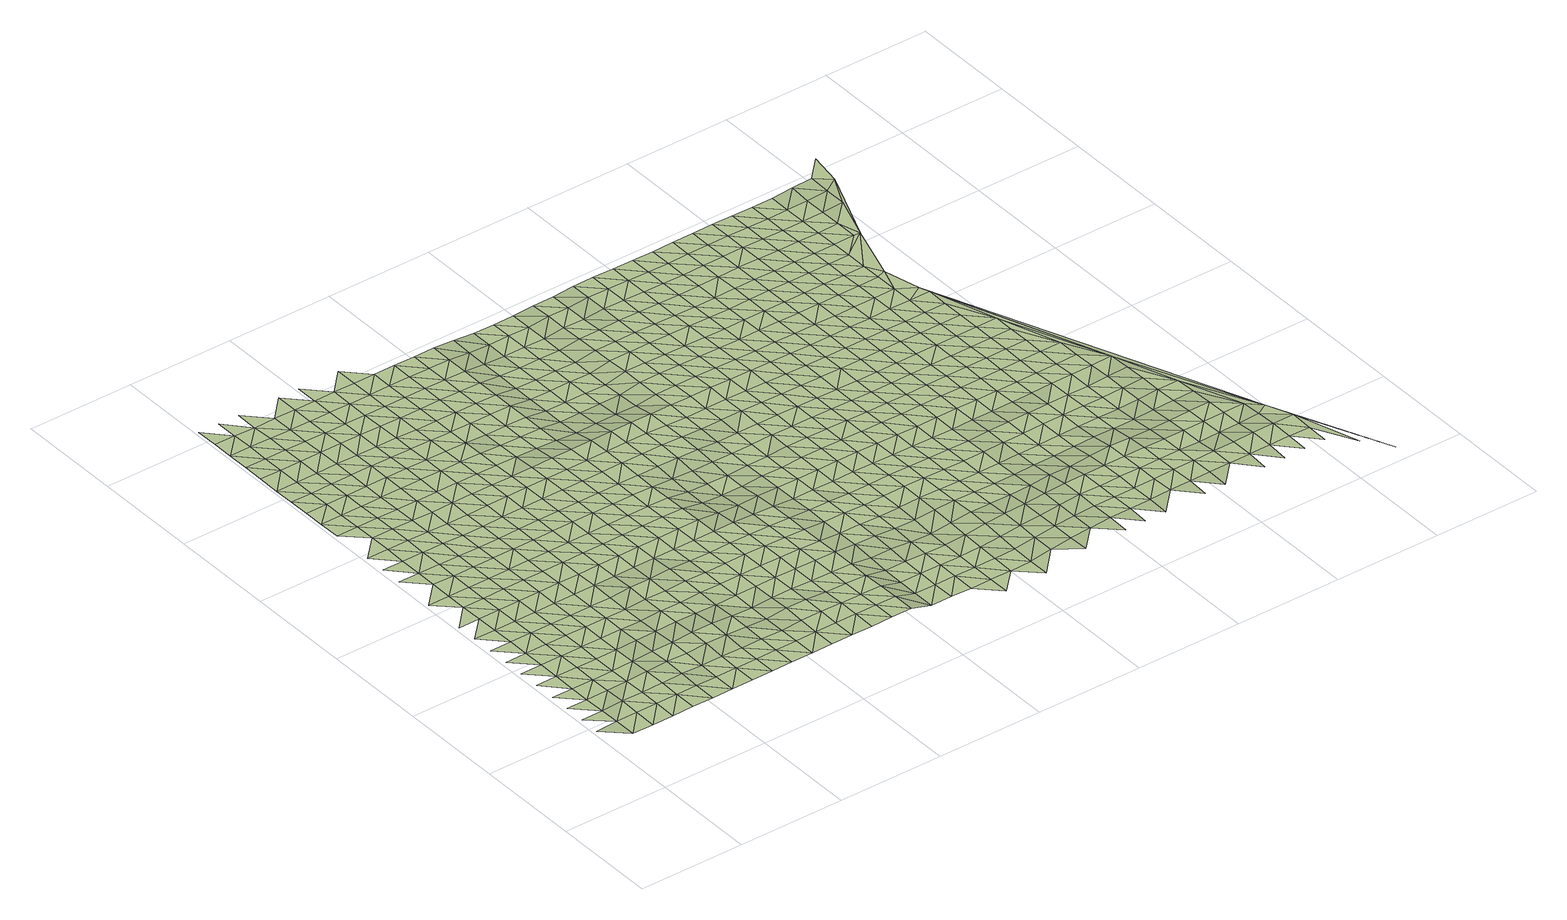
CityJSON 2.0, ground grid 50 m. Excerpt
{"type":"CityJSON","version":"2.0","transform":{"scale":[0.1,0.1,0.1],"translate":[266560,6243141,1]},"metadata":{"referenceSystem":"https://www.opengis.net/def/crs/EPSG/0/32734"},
"CityObjects":{
"terrain1":{"type":"TINRelief","geometry":[{"type":"CompositeSurface","lod":"1","boundaries":[[[0,1,2]],[[1,3,4]],[[3,5,6]],[[1,0,7]],[[5,8,9]],[[0,10,7]],[[1,11,3]],[[8,12,13]],[[1,7,11]],[[5,3,14]],[[12,15,16]],[[3,11,14]],[[17,8,5]],[[10,18,7]],[[8,17,12]],[[5,14,17]],[[15,19,20]],[[11,7,18]],[[10,21,18]],[[19,22,23]],[[12,24,15]],[[12,17,25]],[[26,14,11]],[[11,18,27]],[[24,19,15]],[[12,25,24]],[[22,28,29]],[[14,26,17]],[[11,27,26]],[[29,28,30]],[[18,21,31]],[[25,17,32]],[[19,33,22]],[[19,24,34]],[[31,27,18]],[[32,17,26]],[[21,35,31]],[[36,30,37]],[[33,28,22]],[[19,34,33]],[[24,25,38]],[[38,25,32]],[[27,39,26]],[[31,40,27]],[[41,37,42]],[[43,34,24]],[[28,44,30]],[[28,33,45]],[[27,40,39]],[[24,38,43]],[[41,42,46]],[[47,32,26]],[[31,35,48]],[[30,44,37]],[[28,45,44]],[[33,34,49]],[[26,39,47]],[[34,43,49]],[[38,32,50]],[[40,31,51]],[[52,42,37]],[[53,54,46]],[[55,45,33]],[[31,48,51]],[[52,37,44]],[[50,43,38]],[[47,50,32]],[[33,49,55]],[[39,40,56]],[[53,57,58]],[[46,42,59]],[[40,51,56]],[[52,60,42]],[[44,45,61]],[[55,62,45]],[[47,39,63]],[[49,43,64]],[[59,53,46]],[[65,43,50]],[[57,66,67]],[[42,60,59]],[[48,68,51]],[[44,61,52]],[[39,56,63]],[[45,62,61]],[[64,55,49]],[[64,43,65]],[[67,66,69]],[[70,50,47]],[[71,57,53]],[[51,72,56]],[[60,52,73]],[[63,74,47]],[[53,59,75]],[[76,62,55]],[[77,78,79]],[[72,51,68]],[[52,61,73]],[[57,71,66]],[[70,47,74]],[[76,55,64]],[[53,75,71]],[[79,69,77]],[[80,65,50]],[[81,63,56]],[[59,60,82]],[[81,56,72]],[[60,73,82]],[[83,69,66]],[[62,84,61]],[[85,78,86]],[[50,70,80]],[[62,76,87]],[[77,88,78]],[[89,64,65]],[[90,75,59]],[[66,71,83]],[[63,91,74]],[[85,86,92]],[[61,84,73]],[[63,81,93]],[[62,87,84]],[[82,90,59]],[[86,78,88]],[[76,64,89]],[[69,94,77]],[[95,72,68]],[[89,65,80]],[[71,75,96]],[[63,93,91]],[[94,69,83]],[[70,74,97]],[[98,92,99]],[[72,95,81]],[[100,82,73]],[[90,96,75]],[[68,101,95]],[[102,87,76]],[[103,88,77]],[[86,99,92]],[[100,73,84]],[[70,97,80]],[[71,104,83]],[[97,74,91]],[[76,89,102]],[[77,94,103]],[[82,105,90]],[[96,104,71]],[[81,106,93]],[[98,107,108]],[[99,109,98]],[[81,95,110]],[[105,82,100]],[[80,111,89]],[[112,94,83]],[[87,113,84]],[[114,86,88]],[[102,115,87]],[[88,103,116]],[[91,93,106]],[[117,96,90]],[[118,108,107]],[[98,109,107]],[[111,80,97]],[[81,110,106]],[[104,112,83]],[[101,119,95]],[[86,114,99]],[[100,84,113]],[[117,90,105]],[[87,115,113]],[[114,88,116]],[[120,102,89]],[[103,94,121]],[[122,104,96]],[[118,123,124]],[[120,89,111]],[[112,121,94]],[[125,97,91]],[[126,109,99]],[[127,110,95]],[[100,128,105]],[[91,106,129]],[[96,117,122]],[[107,123,118]],[[130,116,103]],[[99,114,126]],[[127,95,119]],[[113,128,100]],[[102,131,115]],[[112,104,132]],[[125,91,129]],[[102,120,133]],[[121,130,103]],[[134,111,97]],[[135,124,136]],[[132,104,122]],[[123,137,124]],[[106,110,138]],[[107,109,139]],[[117,105,140]],[[114,116,141]],[[109,126,142]],[[102,133,131]],[[127,143,110]],[[128,144,105]],[[111,134,120]],[[135,136,145]],[[113,115,146]],[[97,125,134]],[[136,124,137]],[[130,141,116]],[[138,129,106]],[[117,140,122]],[[107,139,123]],[[121,112,147]],[[109,142,139]],[[110,143,138]],[[132,148,112]],[[140,105,144]],[[119,149,127]],[[126,114,150]],[[115,131,146]],[[151,128,113]],[[112,148,147]],[[141,150,114]],[[120,152,133]],[[122,153,132]],[[154,137,123]],[[155,130,121]],[[120,134,156]],[[125,129,157]],[[158,142,126]],[[143,127,159]],[[128,151,144]],[[160,129,138]],[[153,122,140]],[[123,139,154]],[[113,146,151]],[[131,133,152]],[[130,155,141]],[[120,156,152]],[[121,147,155]],[[150,158,126]],[[127,149,159]],[[125,157,134]],[[161,148,132]],[[157,129,160]],[[138,143,162]],[[163,136,137]],[[140,144,164]],[[132,153,161]],[[137,154,165]],[[139,142,166]],[[158,167,142]],[[143,159,162]],[[144,151,164]],[[168,156,134]],[[136,163,169]],[[131,170,146]],[[150,141,171]],[[163,137,165]],[[131,152,172]],[[141,155,173]],[[174,153,140]],[[139,166,154]],[[175,147,148]],[[142,167,166]],[[168,134,157]],[[148,161,176]],[[177,160,138]],[[149,178,159]],[[146,170,151]],[[138,162,179]],[[164,174,140]],[[131,172,170]],[[141,173,171]],[[180,158,150]],[[147,175,155]],[[148,176,175]],[[181,152,156]],[[161,153,182]],[[165,154,183]],[[138,179,177]],[[168,184,156]],[[185,157,160]],[[158,180,167]],[[159,186,162]],[[187,164,151]],[[174,182,153]],[[150,171,180]],[[183,154,166]],[[181,172,152]],[[173,155,188]],[[156,184,181]],[[178,186,159]],[[187,151,170]],[[157,185,168]],[[165,189,163]],[[190,176,161]],[[185,160,177]],[[188,155,175]],[[179,162,191]],[[164,192,174]],[[182,190,161]],[[189,165,183]],[[166,167,193]],[[173,194,171]],[[167,180,195]],[[186,191,162]],[[192,164,187]],[[184,168,196]],[[197,175,176]],[[163,198,199]],[[172,200,170]],[[201,172,181]],[[194,173,188]],[[179,202,177]],[[203,182,174]],[[167,195,193]],[[168,185,196]],[[198,163,189]],[[176,190,197]],[[204,183,166]],[[171,205,180]],[[187,170,200]],[[191,202,179]],[[203,174,192]],[[172,201,200]],[[181,184,206]],[[207,186,178]],[[205,171,194]],[[177,208,185]],[[209,190,182]],[[183,204,189]],[[210,188,175]],[[184,196,206]],[[166,193,204]],[[175,197,211]],[[195,180,212]],[[186,207,191]],[[187,213,192]],[[202,208,177]],[[182,203,209]],[[178,214,207]],[[212,180,205]],[[175,211,210]],[[200,213,187]],[[185,215,196]],[[216,201,181]],[[217,194,188]],[[181,206,218]],[[219,202,191]],[[198,189,220]],[[197,190,221]],[[208,215,185]],[[189,204,222]],[[190,209,223]],[[195,224,193]],[[203,192,225]],[[194,217,205]],[[195,212,226]],[[181,218,216]],[[219,191,207]],[[217,188,210]],[[213,227,192]],[[196,228,206]],[[211,197,221]],[[200,201,229]],[[189,222,220]],[[221,190,223]],[[230,208,202]],[[193,224,204]],[[203,225,209]],[[195,226,224]],[[215,228,196]],[[225,192,227]],[[214,231,207]],[[212,205,232]],[[200,229,213]],[[202,219,230]],[[201,216,229]],[[218,206,233]],[[211,234,210]],[[198,220,235]],[[232,205,217]],[[223,209,236]],[[222,204,237]],[[228,233,206]],[[234,211,221]],[[215,208,238]],[[239,226,212]],[[240,227,213]],[[208,230,241]],[[225,236,209]],[[237,204,224]],[[218,242,216]],[[219,207,243]],[[210,244,217]],[[232,239,212]],[[231,245,207]],[[213,229,240]],[[222,246,220]],[[208,241,238]],[[233,242,218]],[[244,210,234]],[[247,228,215]],[[219,243,230]],[[248,221,223]],[[236,249,223]],[[246,222,237]],[[243,207,245]],[[224,226,250]],[[251,225,227]],[[252,232,217]],[[239,253,226]],[[227,240,254]],[[228,247,233]],[[220,255,235]],[[221,248,234]],[[229,216,256]],[[215,238,247]],[[242,257,216]],[[248,223,249]],[[252,217,244]],[[241,230,258]],[[225,251,236]],[[226,253,250]],[[255,220,246]],[[251,227,254]],[[259,237,224]],[[229,256,240]],[[243,258,230]],[[216,257,256]],[[260,242,233]],[[261,239,232]],[[262,244,234]],[[231,263,245]],[[232,252,264]],[[265,249,236]],[[260,233,247]],[[224,250,259]],[[262,234,248]],[[241,266,238]],[[239,261,253]],[[267,246,237]],[[254,240,268]],[[258,269,241]],[[236,251,265]],[[231,270,263]],[[232,264,261]],[[271,257,242]],[[272,243,245]],[[273,252,244]],[[268,240,256]],[[238,266,247]],[[246,267,255]],[[241,269,266]],[[242,260,271]],[[267,237,259]],[[262,273,244]],[[243,272,258]],[[248,249,274]],[[254,275,251]],[[249,265,276]],[[272,245,263]],[[277,250,253]],[[253,261,278]],[[275,254,268]],[[274,262,248]],[[279,255,280]],[[256,257,281]],[[282,264,252]],[[257,271,283]],[[274,249,276]],[[273,284,252]],[[285,269,258]],[[260,247,286]],[[251,287,265]],[[250,277,259]],[[253,278,277]],[[266,288,247]],[[280,255,267]],[[263,270,289]],[[264,282,261]],[[256,281,268]],[[258,272,285]],[[287,251,275]],[[257,283,281]],[[252,284,282]],[[260,286,271]],[[286,247,288]],[[276,265,290]],[[259,291,267]],[[292,273,262]],[[262,274,293]],[[266,269,294]],[[278,261,295]],[[272,263,296]],[[297,275,268]],[[269,285,298]],[[290,265,287]],[[291,259,277]],[[283,271,299]],[[273,292,284]],[[262,293,292]],[[295,261,282]],[[289,296,263]],[[297,268,281]],[[300,280,267]],[[276,301,274]],[[269,298,294]],[[286,299,271]],[[302,277,278]],[[285,272,303]],[[304,288,266]],[[305,287,275]],[[301,276,290]],[[300,267,291]],[[306,282,284]],[[302,278,295]],[[296,303,272]],[[297,305,275]],[[293,274,307]],[[283,308,281]],[[266,294,304]],[[299,309,283]],[[284,292,306]],[[310,298,285]],[[311,286,288]],[[312,290,287]],[[313,291,277]],[[314,280,300]],[[307,274,301]],[[315,296,289]],[[308,297,281]],[[303,310,285]],[[277,302,313]],[[287,305,312]],[[283,309,308]],[[286,311,299]],[[316,295,282]],[[293,317,292]],[[311,288,304]],[[280,314,318]],[[282,306,319]],[[301,290,320]],[[300,291,321]],[[317,293,307]],[[294,298,322]],[[323,303,296]],[[324,305,297]],[[310,325,298]],[[312,320,290]],[[282,319,316]],[[321,291,313]],[[302,295,326]],[[327,309,299]],[[292,328,306]],[[296,315,323]],[[297,308,324]],[[329,307,301]],[[298,325,322]],[[299,311,327]],[[328,292,317]],[[302,326,313]],[[330,304,294]],[[314,300,331]],[[326,295,316]],[[320,329,301]],[[321,332,300]],[[303,333,310]],[[312,305,334]],[[319,306,335]],[[303,323,336]],[[305,324,337]],[[311,304,330]],[[338,317,307]],[[314,331,318]],[[309,339,308]],[[294,322,330]],[[300,332,331]],[[309,327,340]],[[335,306,328]],[[333,325,310]],[[334,320,312]],[[313,341,321]],[[303,336,333]],[[329,338,307]],[[334,305,337]],[[315,342,323]],[[319,343,316]],[[308,339,324]],[[341,313,326]],[[309,340,339]],[[327,311,344]],[[345,328,317]],[[343,319,335]],[[346,332,321]],[[344,311,330]],[[345,317,338]],[[322,325,347]],[[316,348,326]],[[349,329,320]],[[336,323,350]],[[337,324,351]],[[325,333,352]],[[320,334,353]],[[321,341,346]],[[354,340,327]],[[355,335,328]],[[348,316,343]],[[342,350,323]],[[351,324,339]],[[322,347,330]],[[329,349,338]],[[325,352,347]],[[344,354,327]],[[320,353,349]],[[328,345,355]],[[341,326,356]],[[333,336,357]],[[358,331,332]],[[337,359,334]],[[332,346,360]],[[343,335,361]],[[356,326,348]],[[336,350,357]],[[359,337,351]],[[344,330,362]],[[339,340,363]],[[332,360,358]],[[354,364,340]],[[361,335,355]],[[365,352,333]],[[341,366,346]],[[353,334,367]],[[345,338,368]],[[362,330,347]],[[369,338,349]],[[339,363,351]],[[333,357,365]],[[366,341,356]],[[340,364,363]],[[367,334,359]],[[370,354,344]],[[348,343,371]],[[345,368,355]],[[372,350,342]],[[368,338,369]],[[361,373,343]],[[353,374,349]],[[360,346,375]],[[370,344,362]],[[347,352,376]],[[348,371,356]],[[377,359,351]],[[365,378,352]],[[374,353,367]],[[342,379,372]],[[375,346,366]],[[343,373,371]],[[380,364,354]],[[357,350,381]],[[382,361,355]],[[377,351,363]],[[360,383,358]],[[369,349,384]],[[352,378,376]],[[354,370,380]],[[382,355,368]],[[385,366,356]],[[386,362,347]],[[381,365,357]],[[387,367,359]],[[349,374,384]],[[383,360,375]],[[381,350,372]],[[361,388,373]],[[385,356,371]],[[377,387,359]],[[364,389,363]],[[347,376,386]],[[364,380,390]],[[388,361,382]],[[391,378,365]],[[370,362,392]],[[393,375,366]],[[368,369,394]],[[395,358,383]],[[369,384,396]],[[374,367,397]],[[373,398,371]],[[389,377,363]],[[391,365,381]],[[385,393,366]],[[387,399,367]],[[364,390,389]],[[370,392,380]],[[382,368,394]],[[400,372,379]],[[386,392,362]],[[394,369,396]],[[373,388,398]],[[376,378,401]],[[374,397,384]],[[367,399,397]],[[371,402,385]],[[403,383,375]],[[401,378,391]],[[379,404,400]],[[393,405,375]],[[390,380,406]],[[407,381,372]],[[382,408,388]],[[409,387,377]],[[402,371,398]],[[377,389,410]],[[376,411,386]],[[383,403,395]],[[412,396,384]],[[392,406,380]],[[375,405,403]],[[408,382,394]],[[413,393,385]],[[387,409,399]],[[401,411,376]],[[384,397,412]],[[407,372,400]],[[377,410,409]],[[414,391,381]],[[388,415,398]],[[385,402,413]],[[390,416,389]],[[406,417,390]],[[415,388,408]],[[418,392,386]],[[399,419,397]],[[405,393,420]],[[421,394,396]],[[411,422,386]],[[414,381,407]],[[423,395,403]],[[412,424,396]],[[425,401,391]],[[404,426,400]],[[402,398,427]],[[410,389,416]],[[420,393,413]],[[399,409,419]],[[390,417,416]],[[392,418,406]],[[394,421,408]],[[418,386,422]],[[404,428,426]],[[421,396,424]],[[427,398,415]],[[401,425,411]],[[397,429,412]],[[425,391,414]],[[402,430,413]],[[403,405,431]],[[400,432,407]],[[410,433,409]],[[429,397,419]],[[420,434,405]],[[435,417,406]],[[436,415,408]],[[430,402,427]],[[432,400,426]],[[433,410,416]],[[437,422,411]],[[431,423,403]],[[438,424,412]],[[406,418,435]],[[405,434,431]],[[436,408,421]],[[439,420,413]],[[407,440,414]],[[409,441,419]],[[411,425,437]],[[412,429,438]],[[442,427,415]],[[413,430,439]],[[440,407,432]],[[441,409,433]],[[418,422,443]],[[444,426,428]],[[416,417,445]],[[417,435,446]],[[436,442,415]],[[414,447,425]],[[429,419,448]],[[420,449,434]],[[421,424,450]],[[422,437,443]],[[423,431,451]],[[424,438,452]],[[426,444,432]],[[416,445,433]],[[447,414,440]],[[449,420,439]],[[448,419,441]],[[417,446,445]],[[435,418,453]],[[454,430,427]],[[450,436,421]],[[450,424,452]],[[442,455,427]],[[425,456,437]],[[429,457,438]],[[453,418,443]],[[439,430,454]],[[431,434,458]],[[459,441,433]],[[456,425,447]],[[457,429,448]],[[427,455,454]],[[434,449,460]],[[461,446,435]],[[440,432,462]],[[432,444,463]],[[459,433,445]],[[443,437,464]],[[431,458,451]],[[452,438,465]],[[466,442,436]],[[453,461,435]],[[434,460,458]],[[436,450,467]],[[439,468,449]],[[469,448,441]],[[464,437,456]],[[465,438,457]],[[432,463,462]],[[470,447,440]],[[442,466,455]],[[468,439,454]],[[436,467,466]],[[459,469,441]],[[453,443,471]],[[452,472,450]],[[446,473,445]],[[461,474,446]],[[447,470,456]],[[475,457,448]],[[460,449,476]],[[443,464,471]],[[440,462,470]],[[477,451,458]],[[472,452,465]],[[463,444,478]],[[455,479,454]],[[473,459,445]],[[476,449,468]],[[448,469,475]],[[446,474,473]],[[480,461,453]],[[467,450,481]],[[478,444,482]],[[455,466,479]],[[465,457,483]],[[480,453,471]],[[481,450,472]],[[464,456,484]],[[468,454,485]],[[486,458,460]],[[463,487,462]],[[488,469,459]],[[456,470,489]],[[475,483,457]],[[460,476,490]],[[491,474,461]],[[467,492,466]],[[479,485,454]],[[487,463,478]],[[459,473,488]],[[458,486,477]],[[493,472,465]],[[456,489,484]],[[461,480,491]],[[460,490,486]],[[492,467,481]],[[476,468,494]],[[495,471,464]],[[462,496,470]],[[483,493,465]],[[475,469,497]],[[466,498,479]],[[485,494,468]],[[496,462,487]],[[469,488,499]],[[500,478,482]],[[501,481,472]],[[474,502,473]],[[464,484,495]],[[474,491,503]],[[466,492,498]],[[489,470,504]],[[480,471,505]],[[506,490,476]],[[497,483,475]],[[507,477,486]],[[493,501,472]],[[497,469,499]],[[479,508,485]],[[473,502,488]],[[504,470,496]],[[494,506,476]],[[474,503,502]],[[480,505,491]],[[509,492,481]],[[510,487,478]],[[495,505,471]],[[479,498,508]],[[509,481,501]],[[511,484,489]],[[512,494,485]],[[486,490,513]],[[514,493,483]],[[487,510,496]],[[499,488,515]],[[489,504,516]],[[483,497,517]],[[510,478,500]],[[506,518,490]],[[503,491,519]],[[498,492,520]],[[512,485,508]],[[515,488,502]],[[484,511,495]],[[513,507,486]],[[493,514,501]],[[489,516,511]],[[505,519,491]],[[483,517,514]],[[490,518,513]],[[520,492,509]],[[521,506,494]],[[504,496,522]],[[499,523,497]],[[524,508,498]],[[494,512,521]],[[522,496,510]],[[523,499,515]],[[502,503,525]],[[519,526,503]],[[520,524,498]],[[527,516,504]],[[528,505,495]],[[517,497,529]],[[518,506,530]],[[509,501,531]],[[511,532,495]],[[507,513,533]],[[501,514,534]],[[500,535,510]],[[502,525,515]],[[522,527,504]],[[530,506,521]],[[529,497,523]],[[503,526,525]],[[505,528,519]],[[512,508,536]],[[531,520,509]],[[528,495,532]],[[535,500,537]],[[531,501,534]],[[524,538,508]],[[539,511,516]],[[517,540,514]],[[512,536,521]],[[513,518,541]],[[542,522,510]],[[543,523,515]],[[516,527,539]],[[540,517,529]],[[530,544,518]],[[536,508,538]],[[545,526,519]],[[546,524,520]],[[542,510,535]],[[543,515,525]],[[547,532,511]],[[533,513,541]],[[534,514,548]],[[519,528,545]],[[518,544,541]],[[520,531,546]],[[521,549,530]],[[550,529,523]],[[511,539,547]],[[514,540,548]],[[522,551,527]],[[538,524,552]],[[549,521,536]],[[522,542,553]],[[543,550,523]],[[528,532,554]],[[555,535,537]],[[526,556,525]],[[526,545,557]],[[552,524,546]],[[558,544,530]],[[531,534,559]],[[532,547,554]],[[522,553,551]],[[560,533,541]],[[534,548,561]],[[539,527,562]],[[540,529,563]],[[535,555,542]],[[536,538,564]],[[556,543,525]],[[530,549,558]],[[550,565,529]],[[526,557,556]],[[545,528,566]],[[531,559,546]],[[559,534,561]],[[552,564,538]],[[539,562,547]],[[540,563,548]],[[562,527,551]],[[566,528,554]],[[529,565,563]],[[567,549,536]],[[568,541,544]],[[544,558,569]],[[570,557,545]],[[542,571,553]],[[572,552,546]],[[573,550,543]],[[564,567,536]],[[542,555,574]],[[543,556,575]],[[554,547,576]],[[541,568,560]],[[577,561,548]],[[566,570,545]],[[544,569,568]],[[572,546,559]],[[558,549,578]],[[551,553,571]],[[550,573,565]],[[576,547,562]],[[548,563,577]],[[542,574,571]],[[543,575,573]],[[579,564,552]],[[567,578,549]],[[554,580,566]],[[556,557,581]],[[570,582,557]],[[579,552,572]],[[565,583,563]],[[584,569,558]],[[559,561,585]],[[554,576,580]],[[586,560,568]],[[577,587,561]],[[588,562,551]],[[589,574,555]],[[590,567,564]],[[575,556,581]],[[551,571,591]],[[578,584,558]],[[565,573,583]],[[557,582,581]],[[592,570,566]],[[572,559,585]],[[589,555,593]],[[585,561,587]],[[579,590,564]],[[562,588,576]],[[563,594,577]],[[588,551,591]],[[592,566,580]],[[595,578,567]],[[568,569,596]],[[575,597,573]],[[594,563,583]],[[584,598,569]],[[599,582,570]],[[600,571,574]],[[572,601,579]],[[567,590,595]],[[589,602,574]],[[597,575,581]],[[603,580,576]],[[596,586,568]],[[604,587,577]],[[570,592,599]],[[569,598,596]],[[601,572,585]],[[605,584,578]],[[600,591,571]],[[573,606,583]],[[576,588,603]],[[577,594,604]],[[574,602,600]],[[607,590,579]],[[578,595,605]],[[606,573,597]],[[585,587,608]],[[582,609,581]],[[582,599,610]],[[579,601,607]],[[592,580,611]],[[594,583,612]],[[598,584,613]],[[603,614,580]],[[586,596,615]],[[587,604,608]],[[588,591,616]],[[602,589,617]],[[597,581,609]],[[618,591,600]],[[613,584,605]],[[612,583,606]],[[582,610,609]],[[592,611,599]],[[595,590,619]],[[620,601,585]],[[611,580,614]],[[589,621,617]],[[590,607,622]],[[616,603,588]],[[594,623,604]],[[616,591,618]],[[585,608,620]],[[595,619,605]],[[596,598,624]],[[600,602,625]],[[597,626,606]],[[623,594,612]],[[613,627,598]],[[619,590,622]],[[610,599,628]],[[607,601,629]],[[602,617,625]],[[609,626,597]],[[630,614,603]],[[596,624,615]],[[608,604,631]],[[611,628,599]],[[598,627,624]],[[620,629,601]],[[605,632,613]],[[612,606,633]],[[630,603,616]],[[631,604,623]],[[634,618,600]],[[635,622,607]],[[632,605,619]],[[600,625,636]],[[626,633,606]],[[637,620,608]],[[610,638,609]],[[628,639,610]],[[629,635,607]],[[640,611,614]],[[641,627,613]],[[623,612,642]],[[614,630,643]],[[600,636,634]],[[644,615,624]],[[608,631,637]],[[645,616,618]],[[617,646,625]],[[619,622,647]],[[626,609,638]],[[613,632,641]],[[610,639,638]],[[633,642,612]],[[611,640,628]],[[648,629,620]],[[640,614,643]],[[646,617,649]],[[635,647,622]],[[630,616,645]],[[645,618,634]],[[648,620,637]],[[650,632,619]],[[624,627,651]],[[631,623,652]],[[636,625,653]],[[626,654,633]],[[642,655,623]],[[627,641,656]],[[657,639,628]],[[658,635,629]],[[647,650,619]],[[653,625,646]],[[654,626,638]],[[659,643,630]],[[644,624,651]],[[637,631,652]],[[628,640,657]],[[623,655,652]],[[627,656,651]],[[648,658,629]],[[641,632,660]],[[636,661,634]],[[642,633,662]],[[630,645,659]],[[650,660,632]],[[661,636,653]],[[662,633,654]],[[643,663,640]],[[649,664,646]],[[637,665,648]],[[639,666,638]],[[647,635,667]],[[639,657,668]],[[658,669,635]],[[634,670,645]],[[655,642,671]],[[672,656,641]],[[659,663,643]],[[673,644,651]],[[665,637,652]],[[647,667,650]],[[654,638,666]],[[670,634,661]],[[660,672,641]],[[671,642,662]],[[639,668,666]],[[635,669,667]],[[657,640,674]],[[675,658,648]],[[676,653,646]],[[659,645,677]],[[655,678,652]],[[656,679,651]],[[663,674,640]],[[648,665,675]],[[680,660,650]],[[654,681,662]],[[677,645,670]],[[678,655,671]],[[646,664,676]],[[672,679,656]],[[682,668,657]],[[683,661,653]],[[669,658,684]],[[680,650,667]],[[666,681,654]],[[685,663,659]],[[686,673,651]],[[665,652,687]],[[674,682,657]],[[684,658,675]],[[688,672,660]],[[661,683,670]],[[671,662,689]],[[659,677,685]],[[687,652,678]],[[679,686,651]],[[653,676,683]],[[680,688,660]],[[681,689,662]],[[665,690,675]],[[666,668,691]],[[669,692,667]],[[682,693,668]],[[684,694,669]],[[674,663,695]],[[678,671,696]],[[679,672,697]],[[663,685,698]],[[686,699,673]],[[665,687,690]],[[700,677,670]],[[692,680,667]],[[666,691,681]],[[670,683,701]],[[672,688,697]],[[689,696,671]],[[668,693,691]],[[669,694,692]],[[684,675,702]],[[676,664,703]],[[663,698,695]],[[664,704,705]],[[677,700,685]],[[706,682,674]],[[687,678,707]],[[686,679,708]],[[670,701,700]],[[702,675,690]],[[709,688,680]],[[676,703,683]],[[710,689,681]],[[678,696,707]],[[664,705,703]],[[697,708,679]],[[682,706,693]],[[694,684,711]],[[674,695,706]],[[680,692,709]],[[681,691,710]],[[698,685,712]],[[686,713,699]],[[690,687,714]],[[711,684,702]],[[715,701,683]],[[696,689,716]],[[700,712,685]],[[714,687,707]],[[708,713,686]],[[717,697,688]],[[718,692,694]],[[688,709,719]],[[715,683,703]],[[710,716,689]],[[690,720,702]],[[691,693,721]],[[693,706,722]],[[694,711,718]],[[723,695,698]],[[707,696,724]],[[697,717,708]],[[717,688,719]],[[712,725,698]],[[713,726,699]],[[720,690,714]],[[701,727,700]],[[692,728,709]],[[691,721,710]],[[715,729,701]],[[716,724,696]],[[693,722,721]],[[695,723,706]],[[711,702,730]],[[731,703,705]],[[698,725,723]],[[732,705,733]],[[728,692,718]],[[734,714,707]],[[713,708,735]],[[701,729,727]],[[730,702,720]],[[736,712,700]],[[719,709,737]],[[703,731,715]],[[738,716,710]],[[724,734,707]],[[705,732,731]],[[717,735,708]],[[722,706,739]],[[737,709,728]],[[738,710,721]],[[712,736,725]],[[740,726,713]],[[741,720,714]],[[718,711,742]],[[700,727,736]],[[739,706,723]],[[711,730,743]],[[719,744,717]],[[729,715,745]],[[716,746,724]],[[734,741,714]],[[735,740,713]],[[721,722,747]],[[728,718,742]],[[719,737,744]],[[715,731,745]],[[742,711,743]],[[746,716,738]],[[748,723,725]],[[749,732,733]],[[730,720,750]],[[747,722,739]],[[751,727,729]],[[717,752,735]],[[725,736,748]],[[740,753,726]],[[741,750,720]],[[734,724,754]],[[732,749,731]],[[728,755,737]],[[738,721,756]],[[751,729,745]],[[744,752,717]],[[724,746,757]],[[758,743,730]],[[756,721,747]],[[755,728,742]],[[736,727,759]],[[760,739,723]],[[734,754,741]],[[761,740,735]],[[723,748,762]],[[724,757,754]],[[750,758,730]],[[744,737,763]],[[745,731,764]],[[738,765,746]],[[727,751,759]],[[735,752,761]],[[743,766,742]],[[723,762,760]],[[763,737,755]],[[731,749,764]],[[765,738,756]],[[736,767,748]],[[768,753,740]],[[747,739,769]],[[770,750,741]],[[758,766,743]],[[752,744,771]],[[746,772,757]],[[759,767,736]],[[740,761,768]],[[770,741,754]],[[751,745,773]],[[756,747,769]],[[774,755,742]],[[771,744,763]],[[760,769,739]],[[764,775,745]],[[746,765,772]],[[776,762,748]],[[777,758,750]],[[766,774,742]],[[773,759,751]],[[757,778,754]],[[767,776,748]],[[745,775,773]],[[779,753,768]],[[770,777,750]],[[780,764,749]],[[761,752,781]],[[782,763,755]],[[756,783,765]],[[752,771,784]],[[757,772,778]],[[760,762,785]],[[780,749,786]],[[783,756,769]],[[774,782,755]],[[787,767,759]],[[754,788,770]],[[761,781,768]],[[766,758,789]],[[776,785,762]],[[781,752,784]],[[777,790,758]],[[771,763,791]],[[772,765,792]],[[759,773,787]],[[788,754,778]],[[764,793,775]],[[774,766,789]],[[782,791,763]],[[764,780,794]],[[789,758,790]],[[792,765,783]],[[768,795,779]],[[796,769,760]],[[797,777,770]],[[785,798,760]],[[799,784,771]],[[776,767,800]],[[772,801,778]],[[767,787,802]],[[770,788,797]],[[795,768,781]],[[764,794,793]],[[773,775,803]],[[769,796,783]],[[774,804,782]],[[791,799,771]],[[796,760,798]],[[801,772,792]],[[790,777,805]],[[767,802,800]],[[789,804,774]],[[773,803,787]],[[806,785,776]],[[788,778,807]],[[781,784,808]],[[803,775,793]],[[779,795,809]],[[805,777,797]],[[791,782,810]],[[811,792,783]],[[799,808,784]],[[807,778,801]],[[785,806,798]],[[780,812,794]],[[776,800,806]],[[780,813,814]],[[811,783,796]],[[804,810,782]],[[802,787,815]],[[788,816,797]],[[817,795,781]],[[818,789,790]],[[805,819,790]],[[799,791,820]],[[793,794,812]],[[821,801,792]],[[803,815,787]],[[788,807,816]],[[780,814,812]],[[808,817,781]],[[789,818,804]],[[810,820,791]],[[790,819,818]],[[811,821,792]],[[809,795,822]],[[796,798,823]],[[797,824,805]],[[798,806,825]],[[808,799,826]],[[827,800,802]],[[807,801,828]],[[815,829,802]],[[824,797,816]],[[817,822,795]],[[830,803,793]],[[823,811,796]],[[831,810,804]],[[799,820,826]],[[823,798,825]],[[793,812,832]],[[801,821,828]],[[800,827,806]],[[805,833,819]],[[802,829,827]],[[804,818,831]],[[816,807,834]],[[817,808,835]],[[793,832,830]],[[822,836,809]],[[824,833,805]],[[837,815,803]],[[820,810,838]],[[839,821,811]],[[826,835,808]],[[834,807,828]],[[825,806,840]],[[841,818,819]],[[812,814,842]],[[843,844,814]],[[839,811,823]],[[810,831,838]],[[815,837,829]],[[845,824,816]],[[817,846,822]],[[803,830,837]],[[840,806,827]],[[833,847,819]],[[826,820,848]],[[842,832,812]],[[828,821,849]],[[819,847,841]],[[845,816,834]],[[818,850,831]],[[814,844,842]],[[835,846,817]],[[833,824,845]],[[838,848,820]],[[818,841,850]],[[821,839,849]],[[851,827,829]],[[836,822,852]],[[853,823,825]],[[834,828,849]],[[825,840,854]],[[838,831,850]],[[855,835,826]],[[847,833,845]],[[851,829,837]],[[846,852,822]],[[856,830,832]],[[839,823,853]],[[845,834,849]],[[848,855,826]],[[853,825,854]],[[857,832,842]],[[827,858,840]],[[841,847,853]],[[830,856,837]],[[845,853,847]],[[859,846,835]],[[849,839,853]],[[827,851,858]],[[856,832,857]],[[852,860,836]],[[845,849,853]],[[854,840,858]],[[842,844,861]],[[855,859,835]],[[837,856,851]],[[844,862,861]],[[858,853,854]],[[852,846,863]],[[841,853,864]],[[850,865,838]],[[848,838,865]],[[858,851,856]],[[842,866,857]],[[859,863,846]],[[848,867,855]],[[842,861,866]],[[857,864,856]],[[853,858,864]],[[868,860,852]],[[856,864,858]],[[859,855,867]],[[864,857,866]],[[863,868,852]],[[866,861,869]],[[865,867,848]],[[863,859,870]],[[868,871,860]],[[866,872,864]],[[867,870,859]],[[873,868,863]],[[874,863,870]],[[867,865,870]],[[863,874,873]],[[875,871,868]],[[868,873,875]],[[876,870,865]],[[870,876,874]],[[873,874,877]],[[873,877,875]],[[874,876,877]],[[878,876,865]],[[879,875,877]],[[878,877,876]],[[877,878,879]],[[879,878,880]]]}]}
},
"vertices":[
[100,340,32],[100,445,33],[0,445,28],[100,540,30],[0,540,29],[100,640,29],[0,640,31],[201,445,33],[100,735,29],[0,735,30],[201,340,32],[201,540,36],[100,840,31],[0,840,30],[201,640,31],[100,940,31],[0,940,30],[201,735,29],[301,445,33],[100,1040,31],[0,1040,31],[301,340,33],[100,1140,30],[0,1140,30],[201,940,31],[201,840,30],[301,640,33],[301,540,35],[100,1245,29],[0,1245,29],[100,1345,28],[401,445,35],[301,735,30],[201,1140,30],[201,1040,31],[401,340,34],[0,1345,28],[100,1450,26],[301,840,30],[401,640,37],[401,540,38],[0,1545,25],[100,1545,26],[301,940,31],[201,1345,28],[201,1245,29],[100,1645,27],[401,735,33],[501,340,34],[301,1040,31],[401,840,30],[501,445,35],[201,1450,26],[100,1740,29],[0,1740,29],[301,1140,31],[501,540,41],[100,1845,29],[0,1845,29],[201,1645,26],[201,1545,27],[301,1345,30],[301,1245,30],[501,640,42],[401,1040,30],[401,940,30],[100,1945,30],[0,1945,29],[601,340,34],[100,2045,30],[501,840,34],[201,1845,29],[601,445,34],[301,1450,29],[501,735,39],[201,1740,29],[401,1140,30],[100,2145,28],[0,2250,25],[0,2145,27],[501,940,30],[601,540,37],[301,1545,27],[201,1945,30],[401,1345,30],[0,2345,25],[100,2345,25],[401,1245,30],[100,2250,25],[501,1040,30],[301,1645,27],[601,735,40],[0,2445,24],[601,640,40],[201,2045,30],[701,445,35],[301,1740,26],[601,840,35],[0,2540,24],[100,2445,24],[401,1450,29],[701,340,36],[501,1140,30],[201,2145,28],[301,1845,28],[401,1545,27],[701,640,44],[100,2645,24],[0,2645,24],[100,2540,24],[701,540,37],[601,940,29],[301,1945,28],[501,1345,30],[201,2345,25],[501,1245,30],[201,2250,25],[401,1645,27],[0,2745,24],[801,340,36],[601,1040,29],[301,2045,29],[401,1740,26],[100,2745,24],[0,2845,24],[701,840,37],[201,2445,26],[801,445,35],[501,1450,28],[701,735,46],[301,2145,28],[601,1245,31],[401,1845,26],[601,1140,29],[701,940,34],[0,2945,24],[100,2945,23],[100,2845,25],[801,640,44],[201,2645,24],[501,1645,28],[301,2250,27],[201,2540,25],[801,540,37],[501,1545,28],[0,3050,24],[601,1345,30],[401,2045,26],[401,1945,26],[901,340,36],[301,2345,27],[601,1450,29],[701,1140,37],[501,1740,27],[201,2745,24],[401,2145,26],[701,1040,34],[801,840,37],[301,2445,26],[901,445,37],[801,735,46],[501,1845,27],[901,540,36],[201,2945,20],[601,1545,29],[201,2845,23],[301,2645,25],[301,2540,27],[801,940,34],[100,3050,23],[701,1345,32],[401,2345,28],[701,1245,32],[401,2250,27],[601,1645,28],[501,2045,28],[501,1945,27],[901,735,39],[1002,340,37],[901,640,40],[401,2445,27],[801,1140,37],[601,1740,29],[301,2745,23],[801,1040,34],[901,840,34],[1002,445,37],[701,1450,32],[501,2145,27],[301,2845,23],[601,1845,29],[1002,540,35],[701,1545,31],[401,2645,24],[501,2250,28],[401,2540,26],[901,940,38],[601,1945,29],[301,2945,22],[201,3050,20],[801,1345,32],[801,1245,32],[1002,640,35],[701,1645,30],[401,2745,21],[501,2345,28],[901,1040,38],[1102,445,38],[1002,735,36],[701,1740,31],[601,2145,27],[601,2045,28],[501,2445,26],[801,1450,32],[1102,340,37],[1002,840,37],[901,1245,34],[601,2250,27],[901,1140,42],[1102,540,41],[401,2945,21],[701,1945,31],[401,2845,21],[701,1845,31],[501,2645,23],[801,1645,30],[501,2540,25],[801,1545,31],[1002,940,37],[901,1345,33],[1102,640,45],[1202,340,38],[601,2345,27],[1002,1040,37],[701,2045,29],[401,3050,21],[801,1740,31],[501,2745,21],[1102,840,38],[601,2445,25],[901,1450,33],[1102,735,41],[1002,1140,37],[1202,540,42],[701,2145,27],[1202,445,39],[501,2845,21],[1102,940,37],[801,1945,31],[801,1845,31],[601,2645,22],[901,1645,31],[701,2250,26],[601,2540,24],[901,1545,32],[501,2945,20],[1002,1345,34],[1002,1245,35],[1202,640,43],[601,2745,20],[1102,1040,37],[701,2445,22],[801,2045,29],[1302,445,39],[701,2345,24],[901,1740,32],[1202,840,39],[601,2845,20],[1002,1450,34],[1202,735,41],[1302,340,38],[1102,1140,36],[1302,540,39],[801,2145,27],[901,1945,31],[1002,1545,33],[901,1845,31],[701,2645,21],[701,2540,21],[501,3050,22],[601,2945,21],[1102,1345,35],[801,2345,24],[1102,1245,35],[801,2250,26],[1302,640,38],[1202,1040,39],[1002,1645,32],[1202,940,39],[1402,340,39],[1002,1740,32],[701,2745,21],[901,2145,24],[901,2045,29],[1302,840,37],[801,2445,22],[1402,445,39],[1102,1450,34],[1302,735,37],[1202,1140,38],[701,2845,21],[1002,1845,33],[801,2540,21],[1402,540,38],[1302,940,37],[1102,1545,33],[901,2250,22],[1002,1945,33],[1202,1345,36],[1202,1245,36],[1402,640,36],[1302,1040,37],[1102,1645,32],[801,2645,21],[701,2945,21],[1502,340,38],[901,2445,20],[1002,2045,32],[701,3050,21],[901,2345,20],[1102,1740,33],[801,2745,21],[1402,840,35],[1502,445,38],[1202,1450,32],[1402,735,36],[901,2540,20],[1302,1140,37],[1002,2145,21],[1102,1845,33],[1402,940,35],[801,2945,21],[801,2845,21],[1502,640,32],[1202,1645,29],[1002,2250,20],[1502,540,35],[1202,1545,30],[1102,1945,33],[1302,1345,28],[1302,1245,36],[901,2645,21],[1602,340,10],[1002,2345,20],[1402,1040,35],[1102,2045,31],[901,2745,21],[1502,840,33],[1002,2445,20],[1202,1845,34],[1602,445,9],[1302,1450,16],[1502,735,33],[1202,1740,32],[1402,1140,35],[1102,2145,17],[1002,2540,20],[1602,540,10],[901,2945,21],[1302,1545,17],[901,2845,21],[1102,2250,17],[1502,940,32],[1402,1345,21],[1402,1245,32],[1602,640,12],[1002,2645,20],[1302,1645,25],[1202,2045,30],[1202,1945,34],[1502,1040,32],[1102,2445,19],[1702,445,9],[1102,2345,18],[1302,1740,32],[1002,2745,20],[1602,840,26],[1402,1450,9],[1602,735,20],[1702,340,10],[1502,1140,32],[1702,540,10],[1202,2145,11],[1002,2845,20],[1302,1845,34],[1102,2540,19],[1602,940,25],[1402,1545,12],[1202,2250,6],[1502,1345,23],[1502,1245,29],[1702,640,12],[1602,1040,25],[1102,2645,19],[1302,2045,33],[1002,2945,20],[1302,1945,34],[1402,1740,30],[1202,2345,6],[1402,1645,21],[1802,445,8],[1702,735,20],[1202,2445,7],[1102,2845,19],[1802,340,7],[1102,2745,19],[1602,1140,26],[1802,540,9],[1302,2145,14],[1502,1545,12],[1502,1450,12],[1702,840,26],[1402,1845,34],[1202,2540,8],[1802,640,9],[1302,2250,6],[1602,1345,21],[1602,1245,22],[1702,1040,25],[1502,1645,20],[1202,2645,9],[1402,2045,33],[1702,940,25],[1102,2945,20],[1402,1945,34],[1802,735,13],[1902,340,7],[1302,2345,5],[1902,240,8],[1502,1740,28],[1302,2445,5],[1202,2845,10],[1902,445,7],[1602,1450,18],[1202,2745,10],[1702,1140,26],[1402,2145,15],[1802,840,20],[1502,1845,32],[1302,2540,5],[1902,540,8],[1602,1545,18],[1402,2250,7],[1802,940,22],[2003,340,6],[1702,1345,21],[1702,1245,22],[1902,640,8],[1602,1645,20],[1302,2645,5],[1502,2045,32],[1202,2945,15],[1502,1945,32],[1802,1040,22],[1402,2445,5],[1402,2345,5],[1902,735,8],[1602,1740,23],[1302,2845,5],[1702,1450,18],[1302,2745,5],[1802,1140,22],[2003,540,9],[2003,445,7],[1902,840,16],[1602,1845,28],[1502,2250,8],[1502,2145,13],[1402,2540,5],[1702,1545,18],[2003,640,13],[1902,940,21],[1602,1945,28],[1802,1345,21],[1802,1245,21],[1702,1645,20],[1402,2645,5],[1302,2945,5],[2103,340,9],[1502,2345,5],[1902,1040,21],[1602,2045,31],[2103,240,8],[1702,1740,23],[2003,840,22],[1502,2445,4],[1402,2845,5],[2103,445,11],[1802,1450,22],[2003,735,17],[1402,2745,5],[1902,1140,22],[1602,2145,28],[1702,1845,28],[1502,2540,5],[2003,940,25],[2103,540,18],[1802,1645,23],[1602,2250,27],[1802,1545,23],[2203,340,25],[1702,1945,28],[1902,1345,23],[1902,1245,24],[2103,640,26],[2003,1040,25],[1502,2645,5],[1402,2945,4],[1602,2345,26],[1702,2045,31],[2203,445,23],[2103,840,26],[1602,2445,23],[1502,2845,5],[1802,1845,28],[1902,1450,24],[2103,735,28],[1802,1740,25],[1502,2745,5],[2003,1140,25],[1702,2145,28],[1602,2540,21],[2203,540,28],[1902,1545,25],[1702,2250,27],[2003,1345,22],[2003,1245,22],[2203,640,31],[2103,1040,24],[1902,1645,23],[1602,2645,18],[1802,2045,30],[2103,940,24],[1502,2945,5],[1802,1945,28],[2303,340,38],[1702,2445,23],[2303,240,41],[1702,2345,26],[2203,735,26],[1902,1740,25],[1602,2845,14],[2303,445,36],[2003,1450,21],[1602,2745,14],[2103,1140,23],[1802,2145,28],[2203,840,24],[1902,1845,27],[1702,2540,21],[2003,1545,21],[2303,640,35],[1802,2250,25],[2303,540,35],[2203,940,22],[2403,340,42],[2103,1345,20],[2103,1245,20],[1702,2645,18],[1902,2045,28],[1602,2945,11],[1902,1945,27],[2303,735,26],[2003,1740,23],[1802,2345,23],[2003,1645,21],[2203,1040,22],[1802,2445,23],[1702,2845,14],[1702,2745,14],[2203,1140,21],[2403,540,42],[1902,2145,26],[2103,1545,20],[2403,445,42],[2103,1450,20],[2303,840,23],[2003,1845,25],[1802,2540,22],[1902,2250,24],[2303,940,21],[2203,1345,20],[2203,1245,18],[2103,1645,20],[1802,2645,22],[2003,2045,26],[1702,2945,11],[2003,1945,25],[2403,735,28],[2503,340,52],[1902,2345,22],[2403,640,42],[2303,1040,21],[2503,240,46],[2103,1740,21],[1902,2445,21],[1802,2845,20],[2203,1450,20],[1802,2745,20],[2303,1140,20],[2503,540,50],[2003,2145,25],[2503,445,49],[2403,840,22],[2103,1845,23],[1902,2540,20],[2203,1545,19],[2003,2250,23],[2103,1945,23],[2303,1345,18],[2303,1245,17],[2403,1040,20],[2203,1645,18],[1902,2645,20],[2403,940,20],[1802,2945,19],[2503,735,36],[2603,340,52],[2503,640,48],[2003,2445,19],[2103,2045,25],[2603,240,46],[2003,2345,20],[2203,1740,19],[1902,2845,19],[2603,445,49],[2303,1450,19],[1902,2745,19],[2403,1140,18],[2103,2145,24],[2503,840,27],[2203,1845,21],[2003,2540,19],[2303,1545,19],[2603,640,48],[2103,2250,21],[2603,540,50],[2203,1945,21],[2403,1345,17],[2403,1245,16],[2503,1040,25],[2003,2645,18],[2303,1645,18],[2503,940,25],[1902,2945,19],[2603,735,36],[2704,340,53],[2103,2345,19],[2203,2045,23],[2704,240,48],[2103,2445,18],[2003,2845,18],[2303,1845,20],[2704,445,50],[2403,1450,19],[2303,1740,18],[2003,2745,18],[2503,1140,24],[2203,2145,23],[2603,840,27],[2103,2540,17],[2704,540,51],[2403,1545,19],[2603,940,25],[2804,340,54],[2303,1945,20],[2503,1345,18],[2203,2345,18],[2503,1245,18],[2203,2250,20],[2704,640,49],[2403,1645,18],[2103,2645,17],[2003,2945,18],[2603,1040,25],[2303,2045,22],[2804,445,51],[2704,735,42],[2403,1740,19],[2103,2745,16],[2203,2445,17],[2503,1450,20],[2603,1140,24],[2804,540,51],[2303,2145,22],[2704,840,30],[2103,2845,16],[2403,1845,21],[2203,2540,17],[2503,1545,21],[2403,1945,21],[2603,1345,18],[2303,2345,20],[2603,1245,18],[2303,2250,21],[2704,1040,27],[2503,1645,20],[2203,2645,16],[2704,940,27],[2103,2945,16],[2804,735,48],[2804,640,50],[2403,2045,23],[2904,445,53],[2904,240,51],[2904,340,56],[2704,1140,25],[2503,1740,20],[2203,2745,15],[2303,2445,19],[2603,1450,20],[2403,2145,22],[2804,840,33],[2203,2845,15],[2503,1845,21],[2904,540,51],[2603,1545,21],[2303,2645,18],[2403,2250,21],[2303,2540,19],[2503,1945,21],[2704,1345,18],[2704,1245,20],[2804,1040,28],[2603,1645,20],[2804,940,28],[2203,2945,15],[2904,735,45],[2403,2345,20],[2904,640,50],[2503,2045,23],[3004,445,55],[3004,340,56],[3004,240,51],[2603,1740,20],[2303,2745,17],[2904,840,32],[2403,2445,20],[2704,1450,20],[2804,1140,26],[2303,2845,17],[2603,1845,21],[2503,2250,22],[2503,2145,22],[2403,2540,21],[3004,540,51],[2704,1545,22],[2804,1245,21],[2904,940,28],[3104,340,57],[2603,1945,21],[3004,640,50],[2403,2645,20],[2303,2945,17],[2704,1740,20],[2503,2345,21],[2804,1345,19],[2704,1645,21],[2603,2045,23],[3004,735,42],[2904,1140,27],[2403,2745,19],[2904,1040,28],[2503,2445,20],[3104,445,56],[2804,1450,21],[2603,2145,22],[3004,840,32],[2403,2845,19],[2904,1245,23],[2704,1845,21],[2503,2540,19],[2804,1545,23],[3104,640,48],[2603,2250,22],[3104,540,49],[3004,940,27],[2704,1945,21],[2804,1645,21],[2403,2945,19],[3204,340,58],[2503,2745,18],[2603,2345,21],[2904,1345,20],[2503,2645,18],[3004,1040,27],[3204,240,52],[3104,735,44],[2804,1740,20],[2704,2145,23],[2704,2045,24],[2603,2445,20],[2904,1450,22],[3204,540,50],[3204,445,58],[2503,2845,18],[3004,1245,24],[2804,1845,21],[3004,1140,26],[2603,2540,19],[3104,940,31],[2904,1545,24],[3104,840,35],[3204,640,48],[2704,2250,22],[2804,1945,21],[3104,1040,31],[2904,1645,22],[2603,2645,18],[2503,2945,18],[2704,2345,20],[3004,1345,21],[3304,445,60],[3304,240,51],[3304,340,59],[3204,735,46],[2904,1740,21],[2603,2745,18],[2804,2145,23],[2804,2045,24],[2704,2445,19],[3004,1450,22],[2603,2845,18],[3104,1245,26],[2904,1845,22],[3104,1140,30],[2704,2540,17],[3204,940,37],[3004,1545,24],[3204,840,39],[3304,640,49],[2804,2250,23],[3304,540,52],[2904,1945,22],[3004,1645,23],[2704,2645,17],[2603,2945,18],[3304,735,47],[2804,2345,21],[3104,1345,23],[3204,1040,37],[2886,2094,24],[3404,445,62],[3404,240,55],[3404,340,59],[3004,1740,22],[2704,2745,16],[2904,2045,24],[2804,2445,20],[3104,1450,23],[2845,2265,23],[3304,840,41],[2704,2845,16],[3204,1245,28],[3204,1140,35],[2804,2540,18],[3404,640,51],[3404,540,57],[3304,940,38],[2804,2645,17],[2704,2945,15],[3505,340,59],[3505,240,55],[2804,2745,16],[3458,573,57],[2933,2538,20],[3505,445,62],[2904,2540,20],[2804,2845,16],[3605,140,62],[2904,2645,19],[2804,2945,15],[3681,5,74],[2904,2845,18],[2904,2745,18],[2904,2945,23],[3004,2745,23],[3004,2845,23],[3072,2884,28],[3004,2945,27],[3104,3050,21]
]}
